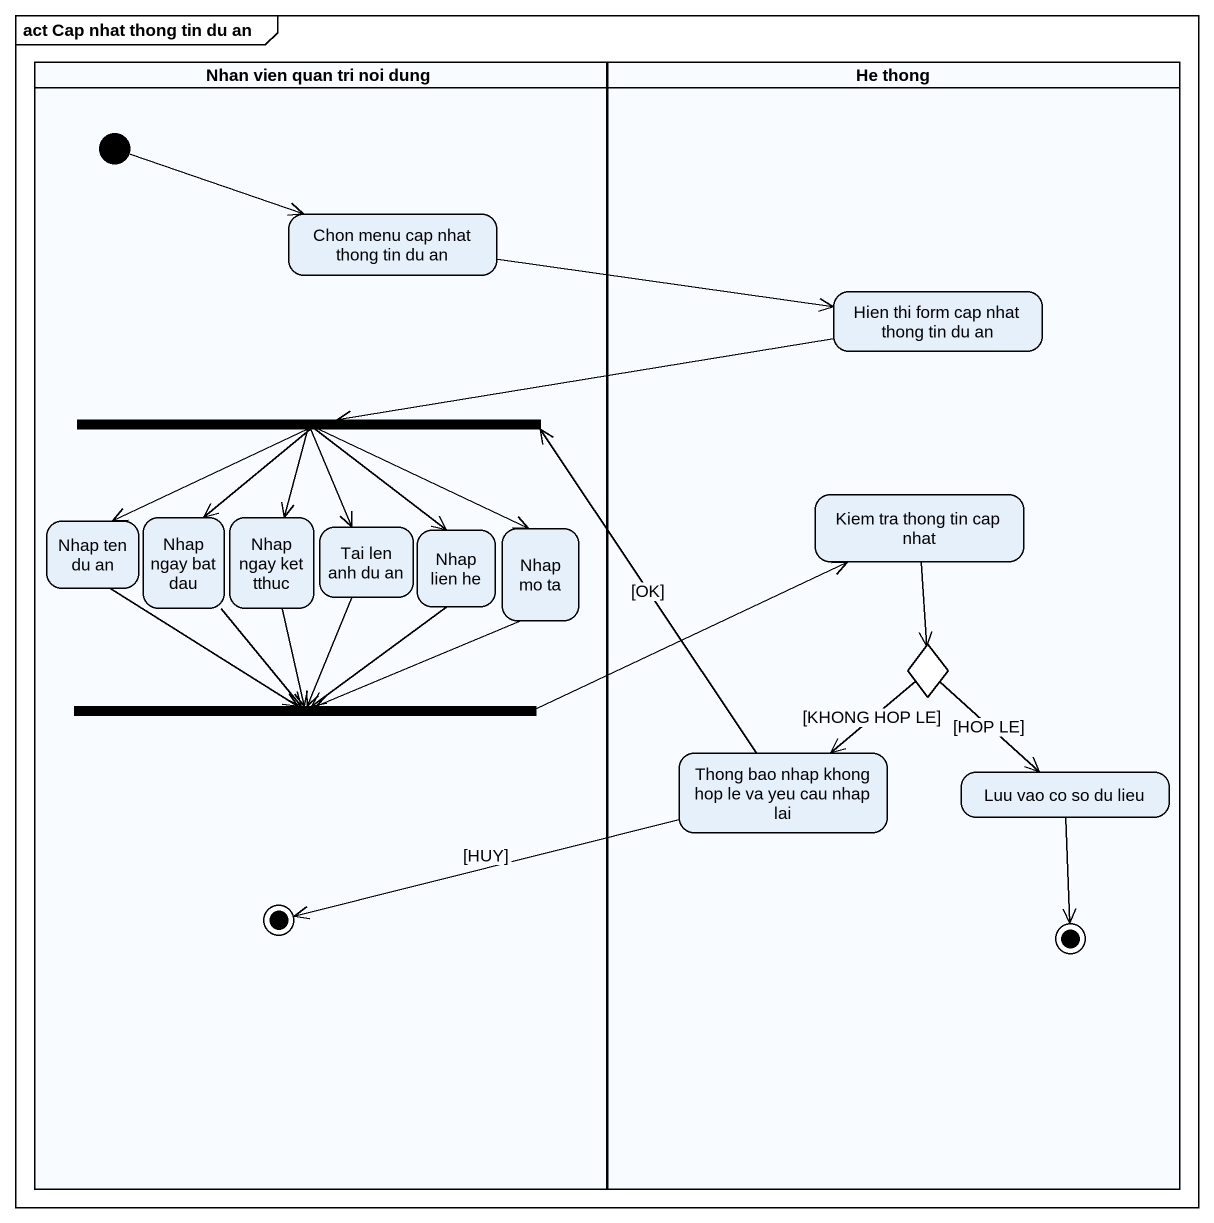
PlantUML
@startuml
mainframe act Cap nhat thong tin du an
hide empty description
state "Nhan vien quan tri noi dung" as Nhan_vien_quan_tri_noi_dung <<partition>> {
  state "Chon menu cap nhat thong tin du an" as Chon_menu_cap_nhat_thong
  state fork1 <<fork>>
  state "Nhap ten du an" as Nhap_ten_du_an
  state "Nhap ngay bat dau" as Nhap_ngay_bat_dau
  state "Nhap ngay ket tthuc" as Nhap_ngay_ket_tthuc
  state "Tai len anh du an" as Tai_len_anh_du_an
  state "Nhap lien he" as Nhap_lien_he
  state "Nhap mo ta" as Nhap_mo_ta
  state fork2 <<join>>
  state final1 <<end>>
  [*] -right-> Chon_menu_cap_nhat_thong
}
state "He thong" as He_thong <<partition>> {
  state "Hien thi form cap nhat thong tin du an" as Hien_thi_form_cap_nhat
  state "Kiem tra thong tin cap nhat" as Kiem_tra_thong_tin_cap_nhat
  state choice1 <<choice>>
  state "Thong bao nhap khong hop le va yeu cau nhap lai" as Thong_bao_nhap_khong_hop_le
  state "Luu vao co so du lieu" as Luu_vao_co_so_du_lieu
  Luu_vao_co_so_du_lieu --> [*]
}
Chon_menu_cap_nhat_thong -right-> Hien_thi_form_cap_nhat
Hien_thi_form_cap_nhat -left-> fork1
fork1 --> Nhap_ten_du_an
fork1 --> Nhap_ngay_bat_dau
fork1 --> Nhap_ngay_ket_tthuc
fork1 --> Tai_len_anh_du_an
fork1 --> Nhap_lien_he
fork1 --> Nhap_mo_ta
Nhap_ten_du_an --> fork2
Nhap_ngay_bat_dau --> fork2
Nhap_ngay_ket_tthuc --> fork2
Kiem_tra_thong_tin_cap_nhat --> choice1
Tai_len_anh_du_an --> fork2
Nhap_lien_he --> fork2
Nhap_mo_ta -left-> fork2
choice1 --> Thong_bao_nhap_khong_hop_le : [KHONG HOP LE]
choice1 --> Luu_vao_co_so_du_lieu : [HOP LE]
fork2 -right-> Kiem_tra_thong_tin_cap_nhat
Thong_bao_nhap_khong_hop_le -up-> fork1 : [OK]
Thong_bao_nhap_khong_hop_le -left-> final1 : [HUY]
@enduml
